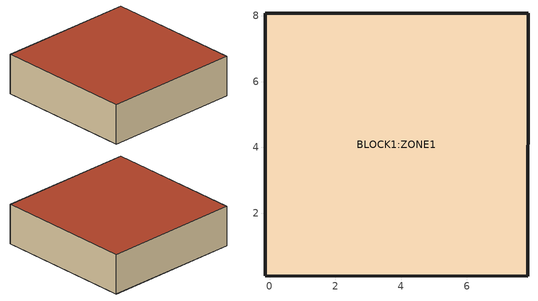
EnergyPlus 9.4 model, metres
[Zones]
BLOCK1:ZONE1
 floor ground (Project ground floor): 7.86,0.09 -0.14,0.09 -0.14,8.09 7.86,8.09 z0
 wall outside (Project wall): 7.86,0.09 7.86,8.09 -0.14,8.09 -0.14,0.09 7.86,0.09 z0:2.3
 roof outside (Project flat roof): -0.14,0.09 7.86,0.09 7.86,8.09 -0.14,8.09 z2.3
[Site:Location]
Untitled (01-01:31-12)  (01-01:31-12): Latitude=52.45; Longitude=-1.73; Time Zone=0; Elevation {m}=99
[Site:GroundTemperature:BuildingSurface]
18, 18, 18, 18, 18, 18, 18, 18, 18, 18, 18, 18
[Site:GroundTemperature:Deep]
14, 14, 14, 14, 14, 14, 14, 14, 14, 14, 14, 14
[Site:GroundTemperature:Shallow]
14, 14, 14, 14, 14, 14, 14, 14, 14, 14, 14, 14
[Site:GroundTemperature:FCfactorMethod]
January FCfactorMethod ground temperature {C}=6.2; Februry FCfactorMethod ground temperature {C}=4.12; March FCfactorMethod ground temperature {C}=3.56; April FCfactorMethod ground temperature {C}=4.05; May FCfactorMethod ground temperature {C}=6.86; June FCfactorMethod ground temperature {C}=10; July FCfactorMethod ground temperature {C}=12.96; August FCfactorMethod ground temperature {C}=15.1; September FCfactorMethod ground temperature {C}=15.73; October FCfactorMethod ground temperature {C}=14.72; November FCfactorMethod ground temperature {C}=12.3; December FCfactorMethod ground temperature {C}=9.24
[Site:GroundReflectance]
0.2, 0.2, 0.2, 0.2, 0.2, 0.2, 0.2, 0.2, 0.2, 0.2, 0.2, 0.2
[Site:GroundReflectance:SnowModifier]
1, 1
[SizingPeriod:DesignDay] Day of Month=15; Humidity Condition Type=WetBulb; Barometric Pressure {N/M**2}=100141.3; Rain Indicator=No; Snow on ground indicator=No
Name | Month | Day Type -- used for schedules | Maximum Dry-Bulb Temperature {C} | Daily Dry-Bulb Temperature Range {C} | Wetbulb at Maximum Dry-Bulb{C} | Wind Speed {m/s} | Wind Direction {Degrees N=0, S=180} | Daylight Savings Time Indicator | Solar Model Indicator | Clearness {0.0 to 1.2} | Max Dry-Bulb {C} | Daily Temp Range {C} | Wet-Bulb at Max {C} | Wind Speed {M/Sec} | Clearness {0.0 to 1.2} - gives no sun (but does include long wave radiant heat exchange with sky)
Summer Design Day in Untitled (01-01:31-12) Jun | 6 | SummerDesignDay | 26.2 | 9.2 | 17.8 | 0 | 0 | Yes | ASHRAEClearSky | 0.98
Winter Design Day in Untitled (01-01:31-12) | 1 | WinterDesignDay |  |  |  |  | 160 | No |  |  | -5.1 | 0 | -5.1 | 1.7 | 0
[Building]
Building 1: North Axis=0; Terrain=Suburbs; Loads Convergence Tolerance=.04; Temperature Convergence Tolerance=.4; Solar Distribution=FullExterior; Maximum number of warmup days=25; Minimum number of warmup days=6
[Material:NoMass]
3_RVAL_3: Roughness=Rough; Resistance {m2-K/w}=.18; Thermal Emittance=0.9; Solar Absorptance=0.7; Visible Absorptance=0.7
[Construction]
Project ground floor: Urea Formaldehyde Foam_.133, Cast Concrete_.1, Floor/Roof Screed_.07, Timber Flooring_.03
Project flat roof: Asphalt 1_.01, MW Glass Wool (rolls)_.145, 3_RVAL_3, Plasterboard_.013
Project wall: Brickwork Outer_.1, XPS Extruded Polystyrene  - CO2 Blowing_.08, Concrete Block (Medium)_.1, Gypsum Plastering_.013
[Material] Roughness=Rough; Thermal Emittance=0.9
Name | Thickness {m} | Conductivity {w/m-K} | Density {kg/m3} | Specific Heat {J/kg-K} | Solar Absorptance | Visible Absorptance
Urea Formaldehyde Foam_.133 | .133 | 0.04 | 10 | 1400 | 0.6 | 0.6
Cast Concrete_.1 | .1 | 1.13 | 2000 | 1000 | 0.6 | 0.6
Floor/Roof Screed_.07 | .07 | 0.41 | 1200 | 840 | 0.73 | 0.73
Timber Flooring_.03 | .03 | 0.14 | 650 | 1200 | 0.78 | 0.78
Asphalt 1_.01 | .01 | 0.7 | 2100 | 1000 | 0.85 | 0.9
MW Glass Wool (rolls)_.145 | .145 | 0.04 | 12 | 840 | 0.6 | 0.6
Plasterboard_.013 | .013 | 0.25 | 2800 | 896 | 0.5 | 0.5
Brickwork Outer_.1 | .1 | 0.84 | 1700 | 800 | 0.7 | 0.7
XPS Extruded Polystyrene  - CO2 Blowing_.08 | .08 | 0.034 | 35 | 1400 | 0.6 | 0.6
Concrete Block (Medium)_.1 | .1 | 0.51 | 1400 | 1000 | 0.6 | 0.6
Gypsum Plastering_.013 | .013 | 0.4 | 1000 | 1000 | 0.5 | 0.5
[Zone]
BLOCK1:ZONE1: Relative North (to building)=0; Zone Type=1; Zone multiplier=1; Zone volume=104.4381; Floor Area=54.9674; Zone inside convection algorithm=TARP; Part Of Total Floor Area=Yes
[Lights]
BLOCK1:ZONE1 General lighting: Zone=BLOCK1:ZONE1; Lighting SCHEDULE=Dwell_DomCirculation_Light; Design Level calculation method=Watts/Area; Watts per Zone Area {W/m2}=12; Return Air Fraction=0; Radiant fraction=.42; Fraction Visible=.18; Fraction Replaceable=1; LightsEndUseKey=ELECTRIC EQUIPMENT#BLOCK1:ZONE1#GeneralLights
[Sizing:Zone]
BLOCK1:ZONE1: Zone Cooling Design Supply Air Temperature Input Method=SupplyAirTemperature; Zone Cooling Design Supply Air Temperature (C)=12; Zone Cooling Design Supply Air Temperature Difference=0; Zone Heating Design Supply Air Temperature Input Method=SupplyAirTemperature; Zone Heating Design Supply Air Temperature (C)=35; Zone Heating Design Supply Air Temperature Difference=0; Zone Cooling Design Supply Air Humidity Ratio (kgWater/kgDryAir)=0.0077; Zone Heating Design Supply Air Humidity Ratio (kgWater/kgDryAir)=0.0156; Zone Heating Sizing Factor=1.8; Zone Cooling Sizing Factor=1.3; Cooling Design Air Flow Method=DesignDay; Cooling Minimum Air Flow Fraction=0; Heating Design Air Flow Method=DesignDay; Design Specification Zone Air Distribution Object=BLOCK1:ZONE1
[DesignSpecification:ZoneAirDistribution]
BLOCK1:ZONE1: Zone Air Distribution Effectiveness in Cooling Mode (dimensionless)=1; Zone Air Distribution Effectiveness in Heating Mode (dimensionless)=1
[ZoneControl:Thermostat]
BLOCK1:ZONE1 Thermostat: BLOCK1:ZONE1, Zone Control Type Sched, ThermostatSetpoint:DualSetpoint, Dual Setpoint - Zone BLOCK1:ZONE1
[ThermostatSetpoint:DualSetpoint]
Dual Setpoint - Zone BLOCK1:ZONE1: BLOCK1:ZONE1 Heating Setpoint Schedule, BLOCK1:ZONE1 Cooling SP Sch
[Zone equipment]
BLOCK1:ZONE1: BLOCK1:ZONE1 Ideal Loads Air
[ZoneHVAC:IdealLoadsAirSystem]
BLOCK1:ZONE1 Ideal Loads Air: Maximum Heating Supply Air Temperature {C}=99; Minimum Cooling Supply Air Temperature {C}=-99; Maximum Heating Supply Air Humidity Ratio {kg-H2O/kg-air}=0.001; Minimum Cooling Supply Air Humidity Ratio {kg-H2O/kg-air}=0.01; Heating Limit=LimitCapacity; Maximum Heating Air Flow Rate {m3/s}=Autosize; Maximum Sensible Heating Capacity=Autosize; Maximum Cooling Air Flow Rate {m3/s}=0; Heating Availability Schedule=BLOCK1:ZONE1 Heating Availability Sch; Cooling availability schedule=BLOCK1:ZONE1 Cooling Availability Sch; Dehumidification Control Type=None; Humidification Control Type=None; Outdoor Air Economizer Type=NoEconomizer
[Schedule:Compact]
Dwell_DomCirculation_Light: Fraction, Through: 31 Dec, For: Weekdays SummerDesignDay, Until: 07:00, 0, Until: 10:00, 1, Until: 19:00, 0, Until: 23:00, 1, Until: 24:00, 0, For: Weekends, Until: 07:00, 0, Until: 24:00, 1, For: Holidays, Until: 07:00, 0, Until: 24:00, 1, For: WinterDesignDay AllOtherDays, Until: 24:00, 0
BLOCK1:ZONE1 Heating Setpoint Schedule: Temperature, Through: 31 Dec, For: Weekdays SummerDesignDay, Until: 05:00, 18, Until: 10:00, 21, Until: 17:00, 18, Until: 23:00, 21, Until: 24:00, 18, For: WinterDesignDay, Until: 24:00, 21, For: Weekends, Until: 05:00, 18, Until: 24:00, 21, For: Holidays, Until: 05:00, 18, Until: 24:00, 21, For: AllOtherDays, Until: 24:00, -50
BLOCK1:ZONE1 Heating Availability Sch: Temperature, Through: 31 Dec, For: Weekdays SummerDesignDay, Until: 05:00, 1, Until: 10:00, 1, Until: 17:00, 1, Until: 23:00, 1, Until: 24:00, 1, For: WinterDesignDay, Until: 24:00, 1, For: Weekends, Until: 05:00, 1, Until: 24:00, 1, For: Holidays, Until: 05:00, 1, Until: 24:00, 1, For: AllOtherDays, Until: 24:00, 0
BLOCK1:ZONE1 Cooling SP Sch: Any Number, Through: 12/31, For: AllDays, Until: 24:00, 100
BLOCK1:ZONE1 Cooling Availability Sch: Any Number, Through: 12/31, For: AllDays, Until: 24:00, 0
[Schedule:Day:Hourly]
Summer Control Type Day Sch; Winter Control Type Day Sch: Control Type, 4, 4, 4, 4, 4, 4, 4, 4, 4, 4, 4, 4, 4, 4, 4, 4, 4, 4, 4, 4, 4, 4, 4, 4
[Schedule:Week:Daily]
Summer Control Type Week Sch: Summer Control Type Day Sch, Summer Control Type Day Sch, Summer Control Type Day Sch, Summer Control Type Day Sch, Summer Control Type Day Sch, Summer Control Type Day Sch, Summer Control Type Day Sch, Summer Control Type Day Sch, Summer Control Type Day Sch, Summer Control Type Day Sch, Summer Control Type Day Sch, Summer Control Type Day Sch
Winter Control Type Week Sch: Winter Control Type Day Sch, Winter Control Type Day Sch, Winter Control Type Day Sch, Winter Control Type Day Sch, Winter Control Type Day Sch, Winter Control Type Day Sch, Winter Control Type Day Sch, Winter Control Type Day Sch, Winter Control Type Day Sch, Winter Control Type Day Sch, Winter Control Type Day Sch, Winter Control Type Day Sch
[Schedule:Year]
Zone Control Type Sched: Control Type, Winter Control Type Week Sch, 1, 1, 3, 31, Summer Control Type Week Sch, 4, 1, 9, 30, Winter Control Type Week Sch, 10, 1, 12, 31
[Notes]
Geometry convention template : External measurements to top of roof
Zone geometry and surface areas : 2-Outer
Zone volume calculation method : 1-Inner
Zone floor area calculation method : 1-Inner
Window to wall ratio method : 1-Inner
Hourly weather file: C:\ProgramData\DesignBuilder\Weather Data\GBR_BIRMINGHAM_IWEC.epw
